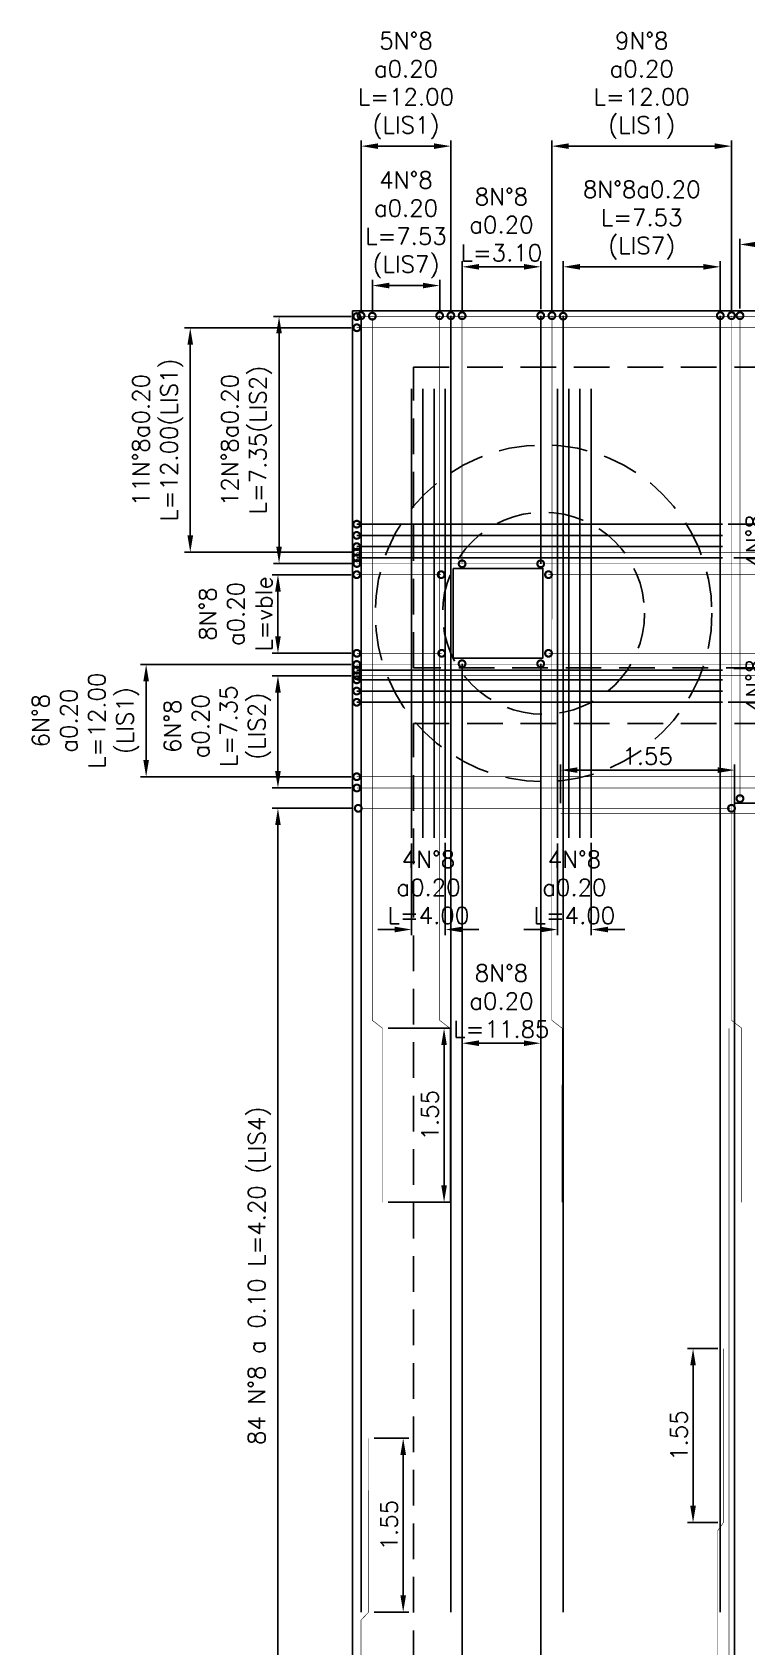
# Model space of a CAD drawing. Header units: metres. Extents: x 1080427 to 1081241, y 976768 to 977288.
# Drawn here: x 1080796.43 to 1080802.8, y 977035.51 to 977049.89 of the extents above; entities that cross this region are included whole.
import ezdxf

# ---------------------------------------------------------------- set-up
doc = ezdxf.new("R2010")
doc.units = ezdxf.units.M
doc.header["$LTSCALE"] = 25.4
doc.linetypes.add('HIDDEN', pattern=[0.375, 0.25, -0.125])
for name, color, linetype in [('CONTRAPESO', 3, 'Continuous'), ('DIMCONTRAPESO', 1, 'Continuous'), ('PROY', 9, 'HIDDEN'), ('REF', 6, 'Continuous'), ('REF H', 6, 'Continuous')]:
    doc.layers.add(name, color=color, linetype=linetype)
doc.layers.add('COTA', color=1, linetype='Continuous', lineweight=30)
doc.styles.add('romans', font='romans.shx')
doc.dimstyles.new('Copy 75', dxfattribs={"dimtxt": 0.15, "dimasz": 0.15, "dimexe": 0.05, "dimexo": 0.05, "dimgap": 0.05, "dimtad": 1, "dimzin": 0, "dimdsep": 46, "dimtxsty": 'romans', "dimcen": 0.002, "dimclrd": 1, "dimclre": 1, "dimclrt": 3, "dimadec": 4, "dimazin": 0, "dimtfac": 1, "dimtofl": 0, "dimtmove": 1, "dimatfit": 3, "dimfxl": 1, "dimtolj": 1, "dimtzin": 0, "dimarcsym": 1})

# ---------------------------------------------------------------- blocks, each defined once
blk = doc.blocks.new('*D1118')
at = {"layer": 'Defpoints', "color": 0, "transparency": 16777216}
for p in [(1080812.85, 977048.001), (1080802.738, 977047.382), (1080812.85, 977047.373)]:
    blk.add_point(p, dxfattribs=at)
at = {"layer": 'DIMCONTRAPESO', "color": 1, "lineweight": -2, "transparency": 16777216}
for p, q in [((1080802.738, 977047.432), (1080802.738, 977048.051)), ((1080802.888, 977048.001), (1080812.7, 977048.001)), ((1080812.85, 977047.423), (1080812.85, 977048.051))]:
    blk.add_line(p, q, dxfattribs=at)
at = {"layer": 'DIMCONTRAPESO', "color": 1, "transparency": 16777216}
for points in [[(1080802.888, 977048.026), (1080802.888, 977047.976), (1080802.738, 977048.001)], [(1080812.7, 977048.026), (1080812.7, 977047.976), (1080812.85, 977048.001)]]:
    blk.add_solid(points, dxfattribs=at)
at = {"layer": 'DIMCONTRAPESO', "color": 3, "transparency": 16777216, "insert": (1080807.794, 977048.166), "char_height": 0.15, "attachment_point": 5, "style": 'romans'}
blk.add_mtext('\\A1;102 N°8 a 0.10 L=5.19 (LIS3) ', dxfattribs=at)
blk = doc.blocks.new('*D1121')
at = {"layer": 'Defpoints', "color": 0, "transparency": 16777216}
for p in [(1080799.324, 977044.259), (1080797.448, 977043.259), (1080799.324, 977043.259)]:
    blk.add_point(p, dxfattribs=at)
at = {"layer": 'DIMCONTRAPESO', "color": 1, "lineweight": -2, "transparency": 16777216}
for p, q in [((1080799.274, 977044.259), (1080797.398, 977044.259)), ((1080797.448, 977044.109), (1080797.448, 977043.409)), ((1080799.274, 977043.259), (1080797.398, 977043.259))]:
    blk.add_line(p, q, dxfattribs=at)
at = {"layer": 'DIMCONTRAPESO', "color": 1, "transparency": 16777216}
for points in [[(1080797.423, 977044.109), (1080797.473, 977044.109), (1080797.448, 977044.259)], [(1080797.423, 977043.409), (1080797.473, 977043.409), (1080797.448, 977043.259)]]:
    blk.add_solid(points, dxfattribs=at)
at = {"layer": 'DIMCONTRAPESO', "color": 3, "transparency": 16777216, "insert": (1080796.909, 977043.759), "char_height": 0.15, "attachment_point": 5, "rotation": 90, "style": 'romans'}
blk.add_mtext('\\A1;6N°8\\Pa0.20\\PL=12.00\\P(LIS1) ', dxfattribs=at)
blk = doc.blocks.new('*D1122')
at = {"layer": 'Defpoints', "color": 0, "transparency": 16777216}
for p in [(1080799.325, 977044.159), (1080798.622, 977043.159), (1080799.325, 977043.159)]:
    blk.add_point(p, dxfattribs=at)
at = {"layer": 'DIMCONTRAPESO', "color": 1, "lineweight": -2, "transparency": 16777216}
for p, q in [((1080799.275, 977044.159), (1080798.572, 977044.159)), ((1080798.622, 977044.009), (1080798.622, 977043.309)), ((1080799.275, 977043.159), (1080798.572, 977043.159))]:
    blk.add_line(p, q, dxfattribs=at)
at = {"layer": 'DIMCONTRAPESO', "color": 1, "transparency": 16777216}
for points in [[(1080798.597, 977044.009), (1080798.647, 977044.009), (1080798.622, 977044.159)], [(1080798.597, 977043.309), (1080798.647, 977043.309), (1080798.622, 977043.159)]]:
    blk.add_solid(points, dxfattribs=at)
at = {"layer": 'DIMCONTRAPESO', "color": 3, "transparency": 16777216, "insert": (1080798.083, 977043.709), "char_height": 0.15, "attachment_point": 5, "rotation": 90, "style": 'romans'}
blk.add_mtext('\\A1;6N°8\\Pa0.20\\PL=7.35\\P(LIS2) ', dxfattribs=at)
blk = doc.blocks.new('*D1125')
at = {"layer": 'Defpoints', "color": 0, "transparency": 16777216}
for p in [(1080799.337, 977042.978), (1080798.622, 977034.648), (1080799.338, 977034.648)]:
    blk.add_point(p, dxfattribs=at)
at = {"layer": 'DIMCONTRAPESO', "color": 1, "lineweight": -2, "transparency": 16777216}
for p, q in [((1080799.287, 977042.978), (1080798.572, 977042.978)), ((1080798.622, 977042.828), (1080798.622, 977034.798)), ((1080799.288, 977034.648), (1080798.572, 977034.648))]:
    blk.add_line(p, q, dxfattribs=at)
at = {"layer": 'DIMCONTRAPESO', "color": 1, "transparency": 16777216}
for points in [[(1080798.597, 977042.828), (1080798.647, 977042.828), (1080798.622, 977042.978)], [(1080798.597, 977034.798), (1080798.647, 977034.798), (1080798.622, 977034.648)]]:
    blk.add_solid(points, dxfattribs=at)
at = {"layer": 'DIMCONTRAPESO', "color": 3, "transparency": 16777216, "insert": (1080798.458, 977038.813), "char_height": 0.15, "attachment_point": 5, "rotation": 90, "style": 'romans'}
blk.add_mtext('\\A1;84 N°8 a 0.10 L=4.20 (LIS4) ', dxfattribs=at)
blk = doc.blocks.new('e1')
at = {"layer": 'REF', "ltscale": 0.1, "const_width": 0.005}
blk.add_lwpolyline([(1080763.084, 977044.369), (1080763.084, 977048.654)], dxfattribs=at)
at = {"layer": 'REF H', "ltscale": 0.1, "const_width": 0.06}
for points in [[(1080763.075, 977048.662, -1), (1080763.094, 977048.662, -1)], [(1080763.075, 977044.36, -1), (1080763.094, 977044.36, -1)]]:
    blk.add_lwpolyline(points, format="xyb", close=True, dxfattribs=at)
blk = doc.blocks.new('*D1136')
at = {"layer": 'COTA', "color": 1, "lineweight": -2, "transparency": 16777216}
for p, q in [((1080801.14, 977043.024), (1080801.14, 977043.368)), ((1080802.69, 977043.024), (1080802.69, 977043.368)), ((1080802.54, 977043.318), (1080801.29, 977043.318))]:
    blk.add_line(p, q, dxfattribs=at)
at = {"layer": 'COTA', "color": 1, "transparency": 16777216}
for points in [[(1080801.29, 977043.343), (1080801.29, 977043.293), (1080801.14, 977043.318)], [(1080802.54, 977043.343), (1080802.54, 977043.293), (1080802.69, 977043.318)]]:
    blk.add_solid(points, dxfattribs=at)
at = {"layer": 'Defpoints', "color": 0, "transparency": 16777216}
for p in [(1080801.14, 977043.318), (1080801.14, 977042.974), (1080802.69, 977042.974)]:
    blk.add_point(p, dxfattribs=at)
at = {"layer": 'COTA', "color": 3, "transparency": 16777216, "insert": (1080801.915, 977043.443), "char_height": 0.15, "attachment_point": 5, "style": 'romans'}
blk.add_mtext('\\A1;1.55', dxfattribs=at)
blk = doc.blocks.new('E2')
at = {"layer": 'REF', "ltscale": 0.1, "const_width": 0.005}
blk.add_lwpolyline([(1080759.636, 977034.558), (1080762.933, 977034.558)], dxfattribs=at)
at = {"layer": 'REF H', "ltscale": 0.1, "const_width": 0.06}
for points in [[(1080759.608, 977034.558, 1), (1080759.627, 977034.558, 1)], [(1080762.933, 977034.558, 1), (1080762.952, 977034.558, 1)]]:
    blk.add_lwpolyline(points, format="xyb", close=True, dxfattribs=at)
blk = doc.blocks.new('*D1166')
at = {"layer": 'COTA', "color": 1, "lineweight": -2, "transparency": 16777216}
for p, q in [((1080799.463, 977047.412), (1080799.463, 977047.685)), ((1080800.063, 977047.416), (1080800.063, 977047.685)), ((1080799.613, 977047.635), (1080799.913, 977047.635))]:
    blk.add_line(p, q, dxfattribs=at)
at = {"layer": 'COTA', "color": 1, "transparency": 16777216}
for points in [[(1080799.613, 977047.66), (1080799.613, 977047.61), (1080799.463, 977047.635)], [(1080799.913, 977047.66), (1080799.913, 977047.61), (1080800.063, 977047.635)]]:
    blk.add_solid(points, dxfattribs=at)
at = {"layer": 'Defpoints', "color": 0, "transparency": 16777216}
for p in [(1080800.063, 977047.635), (1080799.463, 977047.362), (1080800.063, 977047.366)]:
    blk.add_point(p, dxfattribs=at)
at = {"layer": 'COTA', "color": 3, "transparency": 16777216, "insert": (1080799.763, 977048.175), "char_height": 0.15, "attachment_point": 5, "style": 'romans'}
blk.add_mtext('\\A1;4N°8\\Pa0.20\\PL=7.53\\P(LIS7) ', dxfattribs=at)
blk = doc.blocks.new('*D1167')
at = {"layer": 'COTA', "color": 1, "lineweight": -2, "transparency": 16777216}
for p, q in [((1080799.363, 977047.416), (1080799.363, 977048.927)), ((1080799.513, 977048.877), (1080800.013, 977048.877)), ((1080800.163, 977047.416), (1080800.163, 977048.927))]:
    blk.add_line(p, q, dxfattribs=at)
at = {"layer": 'COTA', "color": 1, "transparency": 16777216}
for points in [[(1080799.513, 977048.902), (1080799.513, 977048.852), (1080799.363, 977048.877)], [(1080800.013, 977048.902), (1080800.013, 977048.852), (1080800.163, 977048.877)]]:
    blk.add_solid(points, dxfattribs=at)
at = {"layer": 'Defpoints', "color": 0, "transparency": 16777216}
for p in [(1080800.163, 977048.877), (1080799.363, 977047.366), (1080800.163, 977047.366)]:
    blk.add_point(p, dxfattribs=at)
at = {"layer": 'COTA', "color": 3, "transparency": 16777216, "insert": (1080799.763, 977049.416), "char_height": 0.15, "attachment_point": 5, "style": 'romans'}
blk.add_mtext('\\A1;5N°8\\Pa0.20\\PL=12.00\\P(LIS1) ', dxfattribs=at)
blk = doc.blocks.new('*D1152')
at = {"layer": 'COTA', "color": 1, "lineweight": -2, "transparency": 16777216}
for p, q in [((1080799.604, 977041.018), (1080800.152, 977041.018)), ((1080800.102, 977039.619), (1080800.102, 977040.868)), ((1080799.603, 977039.469), (1080800.152, 977039.469))]:
    blk.add_line(p, q, dxfattribs=at)
at = {"layer": 'COTA', "color": 1, "transparency": 16777216}
for points in [[(1080800.077, 977040.868), (1080800.127, 977040.868), (1080800.102, 977041.018)], [(1080800.077, 977039.619), (1080800.127, 977039.619), (1080800.102, 977039.469)]]:
    blk.add_solid(points, dxfattribs=at)
at = {"layer": 'Defpoints', "color": 0, "transparency": 16777216}
for p in [(1080799.554, 977041.018), (1080800.102, 977041.018), (1080799.553, 977039.469)]:
    blk.add_point(p, dxfattribs=at)
at = {"layer": 'COTA', "color": 3, "transparency": 16777216, "insert": (1080799.977, 977040.243), "char_height": 0.15, "attachment_point": 5, "rotation": 90, "style": 'romans'}
blk.add_mtext('\\A1;1.55', dxfattribs=at)
blk = doc.blocks.new('*D1171')
at = {"layer": 'COTA', "color": 1, "lineweight": -2, "transparency": 16777216}
for p, q in [((1080802.54, 977038.164), (1080802.27, 977038.164)), ((1080802.32, 977038.014), (1080802.32, 977036.764)), ((1080802.54, 977036.614), (1080802.27, 977036.614))]:
    blk.add_line(p, q, dxfattribs=at)
at = {"layer": 'COTA', "color": 1, "transparency": 16777216}
for points in [[(1080802.295, 977038.014), (1080802.345, 977038.014), (1080802.32, 977038.164)], [(1080802.295, 977036.764), (1080802.345, 977036.764), (1080802.32, 977036.614)]]:
    blk.add_solid(points, dxfattribs=at)
at = {"layer": 'Defpoints', "color": 0, "transparency": 16777216}
for p in [(1080802.59, 977038.164), (1080802.32, 977036.614), (1080802.59, 977036.614)]:
    blk.add_point(p, dxfattribs=at)
at = {"layer": 'COTA', "color": 3, "transparency": 16777216, "insert": (1080802.195, 977037.389), "char_height": 0.15, "attachment_point": 5, "rotation": 90, "style": 'romans'}
blk.add_mtext('\\A1;1.55', dxfattribs=at)
blk = doc.blocks.new('*D1172')
at = {"layer": 'COTA', "color": 1, "lineweight": -2, "transparency": 16777216}
for p, q in [((1080799.479, 977037.366), (1080799.788, 977037.366)), ((1080799.738, 977037.216), (1080799.738, 977035.966)), ((1080799.479, 977035.816), (1080799.788, 977035.816))]:
    blk.add_line(p, q, dxfattribs=at)
at = {"layer": 'COTA', "color": 1, "transparency": 16777216}
for points in [[(1080799.713, 977037.216), (1080799.763, 977037.216), (1080799.738, 977037.366)], [(1080799.713, 977035.966), (1080799.763, 977035.966), (1080799.738, 977035.816)]]:
    blk.add_solid(points, dxfattribs=at)
at = {"layer": 'Defpoints', "color": 0, "transparency": 16777216}
for p in [(1080799.429, 977037.366), (1080799.429, 977035.816), (1080799.738, 977035.816)]:
    blk.add_point(p, dxfattribs=at)
at = {"layer": 'COTA', "color": 3, "transparency": 16777216, "insert": (1080799.613, 977036.591), "char_height": 0.15, "attachment_point": 5, "rotation": 90, "style": 'romans'}
blk.add_mtext('\\A1;1.55', dxfattribs=at)
blk = doc.blocks.new('*D1153')
at = {"layer": 'Defpoints', "color": 0, "transparency": 16777216}
for p in [(1080799.324, 977047.259), (1080797.841, 977045.259), (1080799.333, 977045.259)]:
    blk.add_point(p, dxfattribs=at)
at = {"layer": 'DIMCONTRAPESO', "color": 1, "lineweight": -2, "transparency": 16777216}
for p, q in [((1080799.274, 977047.259), (1080797.791, 977047.259)), ((1080797.841, 977047.109), (1080797.841, 977045.409)), ((1080799.283, 977045.259), (1080797.791, 977045.259))]:
    blk.add_line(p, q, dxfattribs=at)
at = {"layer": 'DIMCONTRAPESO', "color": 1, "transparency": 16777216}
for points in [[(1080797.816, 977047.109), (1080797.866, 977047.109), (1080797.841, 977047.259)], [(1080797.816, 977045.409), (1080797.866, 977045.409), (1080797.841, 977045.259)]]:
    blk.add_solid(points, dxfattribs=at)
at = {"layer": 'DIMCONTRAPESO', "color": 3, "transparency": 16777216, "insert": (1080797.552, 977046.259), "char_height": 0.15, "attachment_point": 5, "rotation": 90, "style": 'romans'}
blk.add_mtext('\\A1;11N°8a0.20\\PL=12.00(LIS1) ', dxfattribs=at)
blk = doc.blocks.new('*D1154')
at = {"layer": 'Defpoints', "color": 0, "transparency": 16777216}
for p in [(1080799.325, 977047.359), (1080798.632, 977045.159), (1080799.334, 977045.159)]:
    blk.add_point(p, dxfattribs=at)
at = {"layer": 'DIMCONTRAPESO', "color": 1, "lineweight": -2, "transparency": 16777216}
for p, q in [((1080799.275, 977047.359), (1080798.582, 977047.359)), ((1080798.632, 977047.209), (1080798.632, 977045.309)), ((1080799.284, 977045.159), (1080798.582, 977045.159))]:
    blk.add_line(p, q, dxfattribs=at)
at = {"layer": 'DIMCONTRAPESO', "color": 1, "transparency": 16777216}
for points in [[(1080798.607, 977047.209), (1080798.657, 977047.209), (1080798.632, 977047.359)], [(1080798.607, 977045.309), (1080798.657, 977045.309), (1080798.632, 977045.159)]]:
    blk.add_solid(points, dxfattribs=at)
at = {"layer": 'DIMCONTRAPESO', "color": 3, "transparency": 16777216, "insert": (1080798.343, 977046.259), "char_height": 0.15, "attachment_point": 5, "rotation": 90, "style": 'romans'}
blk.add_mtext('\\A1;12N°8a0.20\\PL=7.35(LIS2) ', dxfattribs=at)
blk = doc.blocks.new('*D1155')
at = {"layer": 'Defpoints', "color": 0, "transparency": 16777216}
for p in [(1080799.325, 977045.059), (1080798.622, 977044.359), (1080799.325, 977044.359)]:
    blk.add_point(p, dxfattribs=at)
at = {"layer": 'DIMCONTRAPESO', "color": 1, "lineweight": -2, "transparency": 16777216}
for p, q in [((1080799.275, 977045.059), (1080798.572, 977045.059)), ((1080798.622, 977044.909), (1080798.622, 977044.509)), ((1080799.275, 977044.359), (1080798.572, 977044.359))]:
    blk.add_line(p, q, dxfattribs=at)
at = {"layer": 'DIMCONTRAPESO', "color": 1, "transparency": 16777216}
for points in [[(1080798.597, 977044.909), (1080798.647, 977044.909), (1080798.622, 977045.059)], [(1080798.597, 977044.509), (1080798.647, 977044.509), (1080798.622, 977044.359)]]:
    blk.add_solid(points, dxfattribs=at)
at = {"layer": 'DIMCONTRAPESO', "color": 3, "transparency": 16777216, "insert": (1080798.247, 977044.709), "char_height": 0.15, "attachment_point": 5, "rotation": 90, "style": 'romans'}
blk.add_mtext('\\A1;8N°8\\Pa0.20\\PL=vble', dxfattribs=at)
blk = doc.blocks.new('*D1158')
at = {"layer": 'COTA', "color": 1, "lineweight": -2, "transparency": 16777216}
for p, q in [((1080801.163, 977047.412), (1080801.163, 977047.852)), ((1080802.563, 977047.416), (1080802.563, 977047.852)), ((1080801.313, 977047.802), (1080802.413, 977047.802))]:
    blk.add_line(p, q, dxfattribs=at)
at = {"layer": 'COTA', "color": 1, "transparency": 16777216}
for points in [[(1080801.313, 977047.827), (1080801.313, 977047.777), (1080801.163, 977047.802)], [(1080802.413, 977047.827), (1080802.413, 977047.777), (1080802.563, 977047.802)]]:
    blk.add_solid(points, dxfattribs=at)
at = {"layer": 'Defpoints', "color": 0, "transparency": 16777216}
for p in [(1080802.563, 977047.802), (1080801.163, 977047.362), (1080802.563, 977047.366)]:
    blk.add_point(p, dxfattribs=at)
at = {"layer": 'COTA', "color": 3, "transparency": 16777216, "insert": (1080801.863, 977048.217), "char_height": 0.15, "attachment_point": 5, "style": 'romans'}
blk.add_mtext('\\A1;8N°8a0.20\\PL=7.53\\P(LIS7) ', dxfattribs=at)
blk = doc.blocks.new('*D1159')
at = {"layer": 'COTA', "color": 1, "lineweight": -2, "transparency": 16777216}
for p, q in [((1080801.063, 977047.416), (1080801.063, 977048.927)), ((1080801.213, 977048.877), (1080802.513, 977048.877)), ((1080802.663, 977047.416), (1080802.663, 977048.927))]:
    blk.add_line(p, q, dxfattribs=at)
at = {"layer": 'COTA', "color": 1, "transparency": 16777216}
for points in [[(1080801.213, 977048.902), (1080801.213, 977048.852), (1080801.063, 977048.877)], [(1080802.513, 977048.902), (1080802.513, 977048.852), (1080802.663, 977048.877)]]:
    blk.add_solid(points, dxfattribs=at)
at = {"layer": 'Defpoints', "color": 0, "transparency": 16777216}
for p in [(1080802.663, 977048.877), (1080801.063, 977047.366), (1080802.663, 977047.366)]:
    blk.add_point(p, dxfattribs=at)
at = {"layer": 'COTA', "color": 3, "transparency": 16777216, "insert": (1080801.863, 977049.416), "char_height": 0.15, "attachment_point": 5, "style": 'romans'}
blk.add_mtext('\\A1;9N°8\\Pa0.20\\PL=12.00\\P(LIS1) ', dxfattribs=at)
blk = doc.blocks.new('*D1160')
at = {"layer": 'COTA', "color": 1, "lineweight": -2, "transparency": 16777216}
for p, q in [((1080800.263, 977047.416), (1080800.263, 977047.852)), ((1080800.963, 977047.426), (1080800.963, 977047.852)), ((1080800.413, 977047.802), (1080800.813, 977047.802))]:
    blk.add_line(p, q, dxfattribs=at)
at = {"layer": 'COTA', "color": 1, "transparency": 16777216}
for points in [[(1080800.413, 977047.827), (1080800.413, 977047.777), (1080800.263, 977047.802)], [(1080800.813, 977047.827), (1080800.813, 977047.777), (1080800.963, 977047.802)]]:
    blk.add_solid(points, dxfattribs=at)
at = {"layer": 'Defpoints', "color": 0, "transparency": 16777216}
for p in [(1080800.963, 977047.802), (1080800.263, 977047.366), (1080800.963, 977047.376)]:
    blk.add_point(p, dxfattribs=at)
at = {"layer": 'COTA', "color": 3, "transparency": 16777216, "insert": (1080800.613, 977048.177), "char_height": 0.15, "attachment_point": 5, "style": 'romans'}
blk.add_mtext('\\A1;8N°8\\Pa0.20\\PL=3.10', dxfattribs=at)
blk = doc.blocks.new('*D1161')
at = {"layer": 'COTA', "color": 1, "lineweight": -2, "transparency": 16777216}
for p, q in [((1080800.263, 977041.632), (1080800.263, 977040.835)), ((1080800.963, 977041.642), (1080800.963, 977040.835)), ((1080800.413, 977040.885), (1080800.813, 977040.885))]:
    blk.add_line(p, q, dxfattribs=at)
at = {"layer": 'COTA', "color": 1, "transparency": 16777216}
for points in [[(1080800.413, 977040.91), (1080800.413, 977040.86), (1080800.263, 977040.885)], [(1080800.813, 977040.91), (1080800.813, 977040.86), (1080800.963, 977040.885)]]:
    blk.add_solid(points, dxfattribs=at)
at = {"layer": 'Defpoints', "color": 0, "transparency": 16777216}
for p in [(1080800.263, 977041.682), (1080800.963, 977041.692), (1080800.963, 977040.885)]:
    blk.add_point(p, dxfattribs=at)
at = {"layer": 'COTA', "color": 3, "transparency": 16777216, "insert": (1080800.613, 977041.26), "char_height": 0.15, "attachment_point": 5, "style": 'romans'}
blk.add_mtext('\\A1;8N°8\\Pa0.20\\PL=11.85', dxfattribs=at)
blk = doc.blocks.new('*D1193')
at = {"layer": 'COTA', "color": 1, "lineweight": -2, "transparency": 16777216}
for p, q in [((1080801.113, 977042.665), (1080801.113, 977041.848)), ((1080801.413, 977042.67), (1080801.413, 977041.848)), ((1080800.963, 977041.898), (1080800.813, 977041.898)), ((1080801.563, 977041.898), (1080801.713, 977041.898))]:
    blk.add_line(p, q, dxfattribs=at)
at = {"layer": 'COTA', "color": 1, "transparency": 16777216}
for points in [[(1080800.963, 977041.923), (1080800.963, 977041.873), (1080801.113, 977041.898)], [(1080801.563, 977041.923), (1080801.563, 977041.873), (1080801.413, 977041.898)]]:
    blk.add_solid(points, dxfattribs=at)
at = {"layer": 'Defpoints', "color": 0, "transparency": 16777216}
for p in [(1080801.113, 977042.715), (1080801.413, 977042.72), (1080801.413, 977041.898)]:
    blk.add_point(p, dxfattribs=at)
at = {"layer": 'COTA', "color": 3, "transparency": 16777216, "insert": (1080801.263, 977042.273), "char_height": 0.15, "attachment_point": 5, "style": 'romans'}
blk.add_mtext('\\A1;4N°8\\Pa0.20\\PL=4.00', dxfattribs=at)
blk = doc.blocks.new('*D1194')
at = {"layer": 'COTA', "color": 1, "lineweight": -2, "transparency": 16777216}
for p, q in [((1080799.813, 977042.665), (1080799.813, 977041.848)), ((1080800.113, 977042.67), (1080800.113, 977041.848)), ((1080799.663, 977041.898), (1080799.513, 977041.898)), ((1080800.263, 977041.898), (1080800.413, 977041.898))]:
    blk.add_line(p, q, dxfattribs=at)
at = {"layer": 'COTA', "color": 1, "transparency": 16777216}
for points in [[(1080799.663, 977041.923), (1080799.663, 977041.873), (1080799.813, 977041.898)], [(1080800.263, 977041.923), (1080800.263, 977041.873), (1080800.113, 977041.898)]]:
    blk.add_solid(points, dxfattribs=at)
at = {"layer": 'Defpoints', "color": 0, "transparency": 16777216}
for p in [(1080799.813, 977042.715), (1080800.113, 977042.72), (1080800.113, 977041.898)]:
    blk.add_point(p, dxfattribs=at)
at = {"layer": 'COTA', "color": 3, "transparency": 16777216, "insert": (1080799.963, 977042.273), "char_height": 0.15, "attachment_point": 5, "style": 'romans'}
blk.add_mtext('\\A1;4N°8\\Pa0.20\\PL=4.00', dxfattribs=at)
blk = doc.blocks.new('*D1195')
at = {"layer": 'Defpoints', "color": 0, "transparency": 16777216}
for p in [(1080802.582, 977045.509), (1080802.632, 977045.209), (1080803.492, 977045.209)]:
    blk.add_point(p, dxfattribs=at)
at = {"layer": 'DIMCONTRAPESO', "color": 1, "lineweight": -2, "transparency": 16777216}
for p, q in [((1080803.492, 977045.659), (1080803.492, 977045.809)), ((1080802.632, 977045.509), (1080803.542, 977045.509)), ((1080802.682, 977045.209), (1080803.542, 977045.209)), ((1080803.492, 977045.059), (1080803.492, 977044.909))]:
    blk.add_line(p, q, dxfattribs=at)
at = {"layer": 'DIMCONTRAPESO', "color": 1, "transparency": 16777216}
for points in [[(1080803.467, 977045.659), (1080803.517, 977045.659), (1080803.492, 977045.509)], [(1080803.467, 977045.059), (1080803.517, 977045.059), (1080803.492, 977045.209)]]:
    blk.add_solid(points, dxfattribs=at)
at = {"layer": 'DIMCONTRAPESO', "color": 3, "transparency": 16777216, "insert": (1080803.117, 977045.359), "char_height": 0.15, "attachment_point": 5, "rotation": 90, "style": 'romans'}
blk.add_mtext('\\A1;4N°8\\Pa0.20\\PL=3.70', dxfattribs=at)
blk = doc.blocks.new('*D1196')
at = {"layer": 'Defpoints', "color": 0, "transparency": 16777216}
for p in [(1080802.632, 977044.222), (1080803.492, 977044.222), (1080802.582, 977043.922)]:
    blk.add_point(p, dxfattribs=at)
at = {"layer": 'DIMCONTRAPESO', "color": 1, "lineweight": -2, "transparency": 16777216}
for p, q in [((1080803.492, 977044.372), (1080803.492, 977044.522)), ((1080802.682, 977044.222), (1080803.542, 977044.222)), ((1080802.632, 977043.922), (1080803.542, 977043.922)), ((1080803.492, 977043.772), (1080803.492, 977043.622))]:
    blk.add_line(p, q, dxfattribs=at)
at = {"layer": 'DIMCONTRAPESO', "color": 1, "transparency": 16777216}
for points in [[(1080803.467, 977044.372), (1080803.517, 977044.372), (1080803.492, 977044.222)], [(1080803.467, 977043.772), (1080803.517, 977043.772), (1080803.492, 977043.922)]]:
    blk.add_solid(points, dxfattribs=at)
at = {"layer": 'DIMCONTRAPESO', "color": 3, "transparency": 16777216, "insert": (1080803.117, 977044.072), "char_height": 0.15, "attachment_point": 5, "rotation": 90, "style": 'romans'}
blk.add_mtext('\\A1;4N°8\\Pa0.20\\PL=3.70', dxfattribs=at)

msp = doc.modelspace()

# ---------------------------------------------------------------- linework, layer by layer
at = {"layer": 'CONTRAPESO'}
for points in [[(1080799.287628, 977047.408851), (1080799.287628, 977047.408851), (1080816.290355, 977047.408851), (1080816.290403, 977030.227706), (1080799.287672, 977030.227706), (1080799.287628, 977047.408851)], [(1080812.888791, 977043.023198), (1080802.69039, 977043.023746), (1080802.69039, 977034.617898), (1080812.890163, 977034.617898), (1080812.888791, 977043.023198)]]:
    msp.add_lwpolyline(points, dxfattribs=at)
msp.add_lwpolyline([(1080800.182173, 977045.115618), (1080800.982173, 977045.115618), (1080800.982173, 977044.315618), (1080800.182173, 977044.315618)], close=True, dxfattribs=at)
at = {"layer": 'PROY', "color": 252, "ltscale": 0.05}
msp.add_lwpolyline([(1080799.287628, 977047.408851), (1080816.290359, 977047.408851), (1080816.290359, 977030.226909), (1080799.287628, 977030.227909)], close=True, dxfattribs=at)
at = {"layer": 'PROY', "color": 250, "ltscale": 0.05}
msp.add_lwpolyline([(1080815.790359, 977044.214043), (1080815.790359, 977044.228904), (1080799.830359, 977044.228904), (1080799.830359, 977046.908904), (1080815.790359, 977046.908904), (1080815.790359, 977044.214043)], dxfattribs=at)
msp.add_lwpolyline([(1080799.830359, 977033.907909), (1080799.830359, 977043.733757), (1080815.790359, 977043.733757), (1080815.790359, 977033.907909)], close=True, dxfattribs=at)
for radius in [1.5, 0.9]:
    msp.add_circle((1080800.988399, 977044.715618), radius, dxfattribs=at)
at = {"layer": 'REF', "ltscale": 0.1}
for p, q in [((1080799.362698, 977047.352444), (1080799.362687, 977035.81629)), ((1080800.162698, 977047.36629), (1080800.162687, 977035.81629)), ((1080800.962698, 977047.36629), (1080800.962696, 977045.156093)), ((1080801.162698, 977047.36629), (1080801.162687, 977035.81629)), ((1080802.562698, 977047.36629), (1080802.562687, 977035.81629)), ((1080799.812565, 977042.715624), (1080799.812565, 977046.715624)), ((1080799.912565, 977042.715624), (1080799.912565, 977046.715624)), ((1080800.012565, 977042.715624), (1080800.012565, 977046.715624)), ((1080800.112565, 977042.715624), (1080800.112565, 977046.715624)), ((1080801.112565, 977042.715625), (1080801.112565, 977046.715625)), ((1080801.212565, 977042.715625), (1080801.212565, 977046.715625)), ((1080801.312565, 977042.715625), (1080801.312565, 977046.715625)), ((1080801.412565, 977042.715625), (1080801.412565, 977046.715625)), ((1080799.323827, 977045.508977), (1080802.582175, 977045.508977)), ((1080799.323827, 977045.408977), (1080802.582175, 977045.408977)), ((1080799.323827, 977045.308977), (1080802.582175, 977045.308977)), ((1080799.323827, 977045.208977), (1080802.582175, 977045.208977)), ((1080800.262393, 977044.265628), (1080800.262382, 977033.316549)), ((1080800.962695, 977044.265618), (1080800.962684, 977033.31654)), ((1080799.323827, 977044.208972), (1080802.582176, 977044.208972)), ((1080799.323827, 977044.12226), (1080802.582175, 977044.12226)), ((1080799.323827, 977044.02226), (1080802.582175, 977044.02226)), ((1080799.323827, 977043.92226), (1080802.582175, 977043.92226))]:
    msp.add_line(p, q, dxfattribs=at)
at = {"layer": 'REF', "ltscale": 0.1, "const_width": 0.005}
for points in [[(1080799.323827, 977047.259134), (1080810.887573, 977047.258851)], [(1080806.231181, 977047.291498), (1080804.690312, 977047.291743), (1080804.619419, 977047.358851), (1080799.325019, 977047.358851)], [(1080799.553312, 977039.468604), (1080799.553653, 977041.018384), (1080799.462104, 977041.089288), (1080799.462673, 977047.346941)], [(1080800.153312, 977039.468604), (1080800.153653, 977041.018384), (1080800.062104, 977041.089288), (1080800.062675, 977047.36629)], [(1080800.262475, 977045.156093), (1080800.262675, 977047.36629)], [(1080801.153312, 977039.468604), (1080801.153653, 977041.018384), (1080801.062104, 977041.089288), (1080801.062675, 977047.36629)], [(1080802.753312, 977039.468604), (1080802.753653, 977041.018384), (1080802.662104, 977041.089288), (1080802.662675, 977047.36629)], [(1080799.323827, 977045.259134), (1080810.887573, 977045.258851)], [(1080806.231181, 977045.091498), (1080804.690312, 977045.091743), (1080804.619419, 977045.158851), (1080799.325019, 977045.158851)], [(1080799.323827, 977045.059134), (1080800.075911, 977045.059115)], [(1080801.032173, 977045.059092), (1080812.582173, 977045.058809)], [(1080800.081017, 977044.358851), (1080799.325019, 977044.358851)], [(1080801.032275, 977044.358851), (1080812.582275, 977044.358568)], [(1080799.323827, 977044.259134), (1080810.887573, 977044.258851)], [(1080806.231181, 977044.091498), (1080804.690312, 977044.091743), (1080804.619419, 977044.158851), (1080799.325019, 977044.158851)], [(1080799.323827, 977043.259134), (1080810.887573, 977043.258851)], [(1080806.231181, 977043.091498), (1080804.690312, 977043.091743), (1080804.619419, 977043.158851), (1080799.325019, 977043.158851)], [(1080801.141473, 977042.932199), (1080808.579687, 977042.932199)], [(1080802.641124, 977030.269194), (1080802.641077, 977041.018384)], [(1080802.590057, 977038.163602), (1080802.590398, 977036.613822), (1080802.540507, 977036.542918), (1080802.541127, 977030.277909)], [(1080799.429143, 977037.365752), (1080799.429484, 977035.815972), (1080799.362105, 977035.745068), (1080799.362725, 977029.480059)]]:
    msp.add_lwpolyline(points, dxfattribs=at)
at = {"layer": 'REF H', "ltscale": 0.1, "const_width": 0.06}
for points in [[(1080799.315494, 977047.358851, 1), (1080799.334544, 977047.358851, 1)], [(1080799.353162, 977047.36629, 1), (1080799.372212, 977047.36629, 1)], [(1080799.453152, 977047.36241, -1), (1080799.472202, 977047.36241, -1)], [(1080800.05315, 977047.36629, -1), (1080800.0722, 977047.36629, -1)], [(1080800.153173, 977047.36629, -1), (1080800.172223, 977047.36629, -1)], [(1080800.25315, 977047.36629, -1), (1080800.2722, 977047.36629, -1)], [(1080800.953173, 977047.36629, -1), (1080800.972223, 977047.36629, -1)], [(1080801.05315, 977047.36629, 1), (1080801.0722, 977047.36629, 1)], [(1080801.15314, 977047.36241, -1), (1080801.17219, 977047.36241, -1)], [(1080802.553173, 977047.36629, 1), (1080802.572223, 977047.36629, 1)], [(1080802.65315, 977047.36629, -1), (1080802.6722, 977047.36629, -1)], [(1080799.315509, 977047.259134, 1), (1080799.334559, 977047.259134, 1)], [(1080799.314302, 977045.508977, 1), (1080799.333352, 977045.508977, 1)], [(1080799.314302, 977045.408977, 1), (1080799.333352, 977045.408977, 1)], [(1080799.314408, 977045.308977, 1), (1080799.333458, 977045.308977, 1)], [(1080799.314408, 977045.259134, 1), (1080799.333458, 977045.259134, 1)], [(1080799.314408, 977045.208977, 1), (1080799.333458, 977045.208977, 1)], [(1080799.314404, 977045.059134, 1), (1080799.333454, 977045.059134, 1)], [(1080799.315494, 977045.158851, 1), (1080799.334544, 977045.158851, 1)], [(1080800.066386, 977045.059115, 1), (1080800.085436, 977045.059115, 1)], [(1080800.25295, 977045.156093, 1), (1080800.272, 977045.156093, 1)], [(1080800.953171, 977045.156093, 1), (1080800.972221, 977045.156093, 1)], [(1080801.02275, 977045.059092, 1), (1080801.0418, 977045.059092, 1)], [(1080799.315494, 977044.358851, 1), (1080799.334544, 977044.358851, 1)], [(1080800.071492, 977044.358851, 1), (1080800.090542, 977044.358851, 1)], [(1080801.02275, 977044.358851, 1), (1080801.0418, 977044.358851, 1)], [(1080799.314302, 977044.259134, 1), (1080799.333352, 977044.259134, 1)], [(1080799.314409, 977044.208972, 1), (1080799.333459, 977044.208972, 1)], [(1080800.252868, 977044.265628, 1), (1080800.271918, 977044.265628, 1)], [(1080800.95317, 977044.265618, 1), (1080800.97222, 977044.265618, 1)], [(1080799.314408, 977044.12226, -1), (1080799.333458, 977044.12226, -1)], [(1080799.315494, 977044.158851, 1), (1080799.334544, 977044.158851, 1)], [(1080799.314302, 977044.02226, -1), (1080799.333352, 977044.02226, -1)], [(1080799.314302, 977043.92226, -1), (1080799.333352, 977043.92226, -1)], [(1080799.314359, 977043.259134, 1), (1080799.333409, 977043.259134, 1)], [(1080799.315552, 977043.158851, 1), (1080799.334602, 977043.158851, 1)]]:
    msp.add_lwpolyline(points, format="xyb", close=True, dxfattribs=at)

# ---------------------------------------------------------------- block references
at = {"layer": 'COTA', "color": 2}
for name, p in [('e1', (39.653559, -1.295465)), ('E2', (39.719992, 8.419802))]:
    msp.add_blockref(name, p, dxfattribs=at)

# ---------------------------------------------------------------- dimensions: what is measured, and where the dimension line sits
for base, p1, p2, text, picture, middle in [((1080800.162698, 977048.87669), (1080799.362687, 977047.36629), (1080800.162698, 977047.36629), '5N°8\\Pa0.20\\PL=12.00\\P(LIS1) ', '*D1167', (1080799.762692, 977048.87669)), ((1080802.662675, 977048.876535), (1080801.062675, 977047.366135), (1080802.662675, 977047.36629), '9N°8\\Pa0.20\\PL=12.00\\P(LIS1) ', '*D1159', (1080801.862675, 977048.876535)), ((1080800.062675, 977047.6354), (1080799.462677, 977047.36241), (1080800.062675, 977047.36629), '4N°8\\Pa0.20\\PL=7.53\\P(LIS7) ', '*D1166', (1080799.762676, 977047.6354)), ((1080802.562698, 977047.802419), (1080801.162665, 977047.362255), (1080802.562698, 977047.36629), '8N°8a0.20\\PL=7.53\\P(LIS7) ', '*D1158', (1080801.862682, 977047.802419)), ((1080800.962698, 977047.802419), (1080800.262675, 977047.36629), (1080800.962698, 977047.375815), '8N°8\\Pa0.20\\PL=3.10', '*D1160', (1080800.612687, 977047.802419)), ((1080800.112565, 977041.897687), (1080799.812565, 977042.715471), (1080800.112565, 977042.719506), '4N°8\\Pa0.20\\PL=4.00', '*D1194', (1080799.962565, 977041.897687)), ((1080801.412565, 977041.897687), (1080801.112565, 977042.715471), (1080801.412565, 977042.719506), '4N°8\\Pa0.20\\PL=4.00', '*D1193', (1080801.262565, 977041.897687)), ((1080800.962698, 977040.88533), (1080800.262675, 977041.6824), (1080800.962698, 977041.691925), '8N°8\\Pa0.20\\PL=11.85', '*D1161', (1080800.612687, 977040.88533))]:
    dim = msp.add_linear_dim(base=base, p1=p1, p2=p2, text=text, dimstyle='Copy 75', dxfattribs=at)
    dim.commit()
    dim.dimension.update_dxf_attribs({"geometry": picture, "text_midpoint": middle, "dimtype": 160})
dim = msp.add_linear_dim(base=(1080801.14039, 977043.317758), p1=(1080802.69039, 977042.973746), p2=(1080801.14039, 977042.973746), dimstyle='Copy 75', dxfattribs=at)
dim.commit()
dim.dimension.update_dxf_attribs({"geometry": '*D1136', "text_midpoint": (1080801.91539, 977043.442758)})
for base, p1, p2, picture, middle in [((1080800.10178, 977041.018384), (1080799.553312, 977039.468604), (1080799.553653, 977041.018384), '*D1152', (1080799.97678, 977040.243494)), ((1080802.319887, 977036.613822), (1080802.590057, 977038.163602), (1080802.590398, 977036.613822), '*D1171', (1080802.194887, 977037.388712)), ((1080799.738108, 977035.815972), (1080799.429143, 977037.365752), (1080799.429484, 977035.815972), '*D1172', (1080799.613108, 977036.590862))]:
    dim = msp.add_linear_dim(base=base, p1=p1, p2=p2, angle=90, dimstyle='Copy 75', dxfattribs=at)
    dim.commit()
    dim.dimension.update_dxf_attribs({"geometry": picture, "text_midpoint": middle})
at = {"layer": 'DIMCONTRAPESO', "color": 2}
dim = msp.add_linear_dim(base=(1080812.849526, 977048.001312), p1=(1080802.738047, 977047.381582), p2=(1080812.849526, 977047.372863), text='102 N°8 a 0.10 L=5.19 (LIS3) ', dimstyle='Copy 75', dxfattribs=at)
dim.commit()
dim.dimension.update_dxf_attribs({"geometry": '*D1118', "text_midpoint": (1080807.793786, 977048.165598)})
for base, p1, p2, angle, text, picture, middle in [((1080797.840967, 977045.259134), (1080799.323827, 977047.259134), (1080799.333352, 977045.259134), 90, '11N°8a0.20\\PL=12.00(LIS1) ', '*D1153', (1080797.840967, 977046.259134)), ((1080798.631945, 977045.158851), (1080799.325019, 977047.358851), (1080799.334486, 977045.158851), 90, '12N°8a0.20\\PL=7.35(LIS2) ', '*D1154', (1080798.631945, 977046.258851)), ((1080803.491938, 977045.208977), (1080802.582175, 977045.508977), (1080802.632175, 977045.208977), 90, '4N°8\\Pa0.20\\PL=3.70', '*D1195', (1080803.491938, 977045.358977)), ((1080798.622478, 977044.358851), (1080799.325017, 977045.059134), (1080799.325019, 977044.358851), 90, '8N°8\\Pa0.20\\PL=vble', '*D1155', (1080798.622478, 977044.708992)), ((1080803.491938, 977044.22226), (1080802.582175, 977043.92226), (1080802.632175, 977044.22226), 270, '4N°8\\Pa0.20\\PL=3.70', '*D1196', (1080803.491938, 977044.07226)), ((1080797.448403, 977043.259134), (1080799.323827, 977044.259134), (1080799.323884, 977043.259134), 90, '6N°8\\Pa0.20\\PL=12.00\\P(LIS1) ', '*D1121', (1080797.448403, 977043.759134)), ((1080798.622478, 977043.158851), (1080799.325019, 977044.158851), (1080799.325019, 977043.158851), 90, '6N°8\\Pa0.20\\PL=7.35\\P(LIS2) ', '*D1122', (1080798.622478, 977043.708992))]:
    dim = msp.add_linear_dim(base=base, p1=p1, p2=p2, angle=angle, text=text, dimstyle='Copy 75', dxfattribs=at)
    dim.commit()
    dim.dimension.update_dxf_attribs({"geometry": picture, "text_midpoint": middle, "dimtype": 160})
dim = msp.add_linear_dim(base=(1080798.622368, 977034.648259), p1=(1080799.337293, 977042.978299), p2=(1080799.337628, 977034.648259), angle=90, text='84 N°8 a 0.10 L=4.20 (LIS4) ', dimstyle='Copy 75', dxfattribs=at)
dim.commit()
dim.dimension.update_dxf_attribs({"geometry": '*D1125', "text_midpoint": (1080798.458082, 977038.813279)})

doc.saveas('drawing.dxf')
